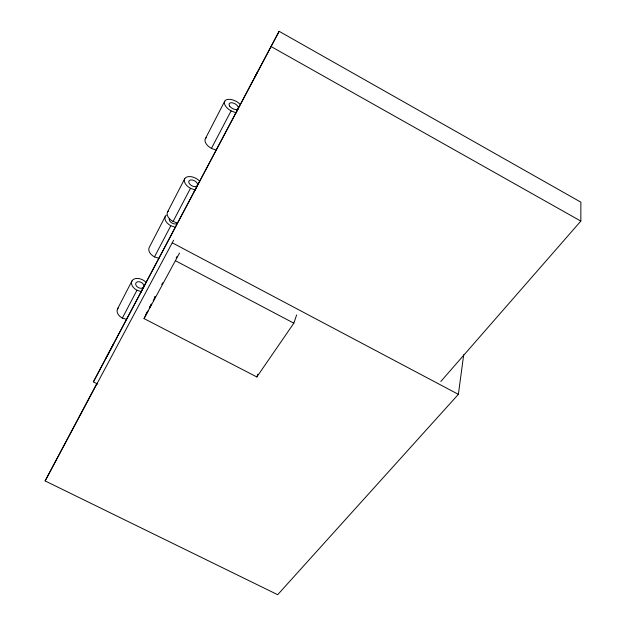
<?xml version="1.0" encoding="UTF-8"?>
<svg xmlns="http://www.w3.org/2000/svg" width="626" height="626" viewBox="0 0 626 626"><rect width="100%" height="100%" fill="white"/><g stroke="black" fill="none" stroke-linecap="round" stroke-linejoin="round"><path stroke-width="0.94" d="M440.806 381.484L580.826 221.095L580.881 202.182L279.126 31.3L93.391 381.883L97.75 384.09M96.905 383.331L45.119 480.925L277.678 594.7L458.373 394.341L463.694 354.778M147.971 310.942L144.035 318.587L256.84 376.962L293.837 323.18L296.614 314.956M256.84 376.962L257.834 374.207M144.035 318.587L179.529 253.045M117.571 308.845L131.984 280.91M165.358 216.236L149.246 247.466A9.085 5.861 27.3 0 0 154.473 256.895L158.894 258.319L177.322 223.56M167.58 211.94L184.725 178.715M205.359 138.714L224.734 101.169M145.522 315.168L147.266 311.787M149.442 307.562L151.187 304.189M149.285 308.399L151.476 304.15M153.229 300.754L155.412 296.513M158.894 258.319L126.577 319.354L122.352 318.086L136.969 290.245A8.819 5.931 26.8 0 1 132.955 279.744A8.819 5.931 26.8 0 1 146.132 282.529M154.473 256.895L170.82 225.743A9.327 5.79 27.7 0 1 166.367 215.078M279.126 31.3L177.596 222.989L173.073 221.463L190.476 188.309A9.625 5.681 28.2 0 1 185.687 177.62A9.625 5.681 28.2 0 1 199.749 181.266M216.173 150.123L211.424 148.393L231.104 110.904A10.243 5.399 29 0 1 225.681 100.16A10.243 5.399 29 0 1 240.392 104.519M45.119 480.925L173.629 240.212M194.13 191.744L197.44 185.57A4.812 2.84 28.2 0 0 192.245 179.991A4.812 2.84 28.2 0 0 189.913 184.326A4.812 2.84 28.2 0 0 197.44 185.57M140.263 293.477L143.722 287.037A4.405 2.966 26.8 0 0 139.066 281.723A4.405 2.966 26.8 0 0 136.632 286.254A4.405 2.966 26.8 0 0 143.722 287.037M126.577 319.354L93.391 381.883M106.013 358.08L109.417 351.734M110.207 350.247L113.713 343.713M254.594 77.421L257.568 71.904M235.04 114.472L238.193 108.611M155.256 296.481L154.332 298.187L155.279 296.536M161.766 284.525L162.697 282.819M176.196 258.037L177.127 256.331M141.28 291.583L136.969 290.245M175.335 227.261L170.82 225.743M195.101 189.928L190.476 188.309M235.963 112.75L231.104 110.904M175.554 260.792L293.837 323.18M172.26 242.802L458.373 394.341M270.956 46.457L580.826 221.095M173.073 221.463A9.367 5.775 27.8 0 1 168.59 210.79M211.424 148.393A9.946 5.54 28.6 0 1 206.361 137.634M177.228 223.404A4.664 2.895 27.7 0 1 171.688 222.864A4.664 2.895 27.7 0 1 169.482 218.435M122.352 318.086A8.6 5.978 26.3 0 1 118.58 307.624M229.625 106.076A5.125 2.7 29 0 0 237.708 109.143A5.125 2.7 29 0 0 233.772 103.204A5.125 2.7 29 0 0 229.625 106.076"/></g></svg>
